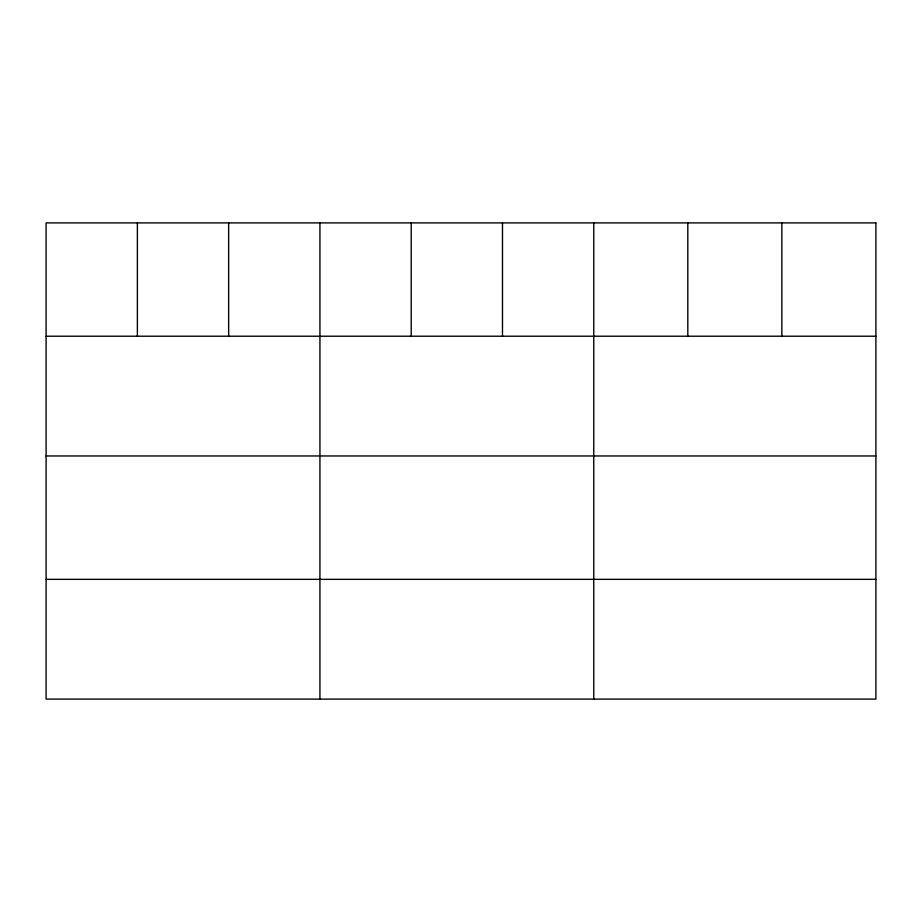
<?xml version="1.0" encoding="UTF-8"?>
<svg xmlns="http://www.w3.org/2000/svg" width="922" height="922" viewBox="0 0 922 922"><rect width="100%" height="100%" fill="white"/><g stroke="black" fill="none" stroke-linecap="round" stroke-linejoin="round"><path stroke-width="1.38" d="M46.1 336.219L875.9 336.219M46.1 455.964L875.9 455.964M46.1 579.339L875.9 579.339M781.856 222.905L781.856 336.219M687.812 222.905L687.812 336.219M593.768 222.905L593.768 699.095M502.49 222.905L502.49 336.219M411.212 222.905L411.212 336.219M319.934 222.905L319.934 699.095M228.656 222.905L228.656 336.219M137.378 222.905L137.378 336.219M875.9 222.905L46.1 222.905L46.1 699.095L875.9 699.095L875.9 222.905"/></g></svg>
